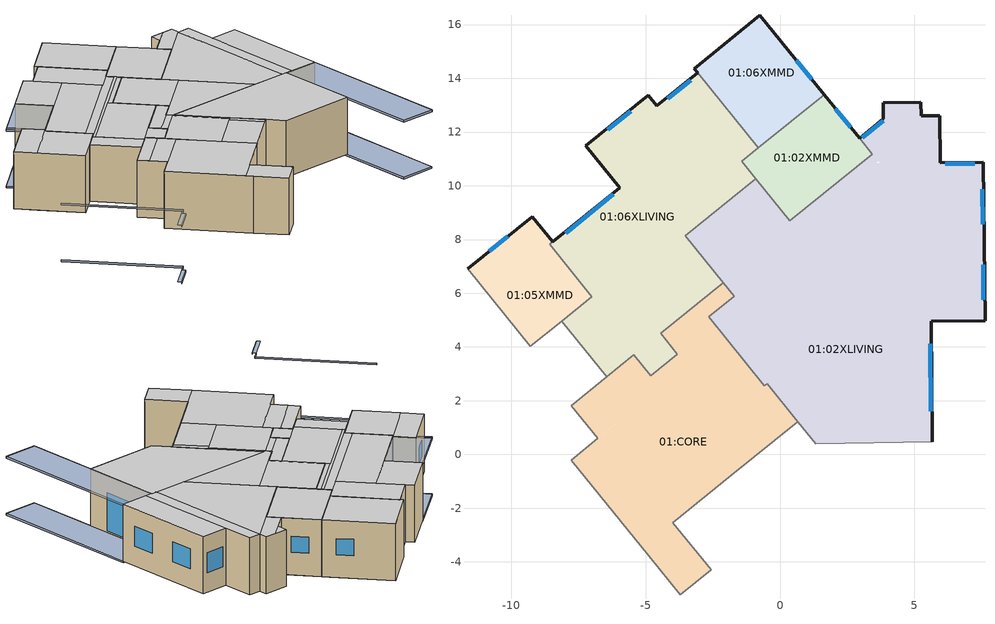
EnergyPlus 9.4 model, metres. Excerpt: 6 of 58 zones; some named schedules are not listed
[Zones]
01:06XLIVING
 floor outside (_Floor 501_2cm): -6.14,11.98 -6.33,12.21 -4.9,13.37 -4.71,13.14 z3.15; -6.74,10.87 -7.23,11.48 -6.33,12.21 -5.84,11.6 z3.15
 floor to 00:01XLIVING (_IntFloor_Reversed_Rev): -4.9,5.88 -7.3,3.94 -7.87,4.63 -5.47,6.57 z3.15; -2.12,6.39 -4.05,4.83 -5.47,6.57 -3.53,8.14 z3.15; -0.91,10.27 -1.8,9.54 -2.32,10.18 -1.43,10.91 z3.15; -0.81,11.41 -2.32,10.18 -4.59,12.98 -3.07,14.21 z3.15; -4.41,12.76 -5.84,11.6 -6.14,11.98 -4.71,13.14 z3.15; -3.64,11.82 -5.98,9.93 -6.74,10.87 -4.41,12.76 z3.15; -2.07,9.87 -7,5.88 -8.57,7.83 -3.64,11.82 z3.15; -1.8,9.54 -7.87,4.63 -8.13,4.96 -2.07,9.87 z3.15
 floor to 00:CORE (_Floor 501_2cm_Reversed_Rev): -5.44,3.7 -6.45,2.88 -7.3,3.94 -6.29,4.75 z3.15; -3.82,3.73 -4.81,2.93 -5.44,3.7 -4.45,4.51 z3.15; -4.05,4.83 -5.44,3.7 -6.29,4.75 -4.9,5.88 z3.15
 wall outside (_ExtWall 119 22cm): -3.07,14.21 -4.59,12.98 -4.9,13.37 -7.23,11.48 -5.98,9.93 -8.46,7.91 z3.15:6.3
 wall to 01:CORE (_Core_401 3 cm): -6.45,2.88 -5.44,3.7 -4.81,2.93 -3.82,3.73 -4.45,4.51 -2.12,6.39 z3.15:6.3
 wall to 01:02XLIVING (_IntPartition): -2.12,6.39 -3.53,8.14 -0.91,10.27 z3.15:6.3
 wall to 01:02XMMD (_IntPartition): -0.91,10.27 -1.43,10.91 -0.81,11.41 z3.15:6.3
 wall to 01:06XMMD (_IntPartition): -0.81,11.41 -3.07,14.21 z3.15:6.3
 wall to 01:05XMMD (_IntPartition): -8.46,7.91 -8.58,7.82 -7.01,5.88 -8.13,4.96 z3.15:6.3
 wall to 01:05XLIVING (_IntPartition): -8.13,4.96 -6.45,2.88 z3.15:6.3
 window (_5-6-6 - 1002): -3.33,13.93 -4.19,13.24 / -5.56,12.78 -6.41,12.08 z4.2:5.3
 window (_6-10-8 - 1001): -6.2,9.68 -7.98,8.24 z3.2:5.3
 ceiling to 02:11XLIVING (_IntFloor_Reversed): -5.44,3.7 -4.81,2.93 -3.82,3.73 -4.45,4.51 z6.3; -7.21,5.49 -5.63,3.55 -2.12,6.39 -3.69,8.34 z6.3; -7.26,6.19 -7.01,5.88 -1.18,10.6 -1.43,10.91 z6.3; -7.32,5.62 -7.21,5.49 -1.07,10.46 -1.18,10.6 z6.3; -4.59,12.98 -2.32,10.18 -0.81,11.41 -3.07,14.21 z6.3; -7.23,11.48 -5.98,9.93 -3.64,11.82 -4.9,13.37 z6.3; -8.58,7.82 -7.26,6.19 -2.32,10.18 -3.64,11.82 z6.3
 ceiling to 02:10XLIVING (_IntFloor_Reversed): -8.13,4.96 -6.45,2.88 -5.63,3.55 -7.32,5.62 z6.3
 ceiling to 02:07XLIVING (_IntFloor_Reversed): -3.69,8.34 -3.53,8.14 -0.91,10.27 -1.07,10.46 z6.3
01:CORE
 floor to 00:01XLIVING (_Floor 501_2cm_Rev): -6.48,2.82 -7.75,1.8 -7.77,1.81 -6.5,2.84 z3.15
 floor to 00:CORE (_IntFloor_Reversed_Rev): -1.71,5.89 -2.66,5.12 -3.07,5.62 -2.12,6.39 z3.15; 0.66,1.22 0.56,1.14 -0.58,2.55 -0.49,2.63 z3.15; -5.42,3.68 -6.48,2.82 -6.5,2.84 -5.44,3.7 z3.15; -3.05,5.6 -4.43,4.49 -4.45,4.51 -3.07,5.62 z3.15; -2.44,4.85 -3.82,3.73 -4.43,4.49 -3.05,5.6 z3.15; -2.08,4.4 -4.45,2.48 -4.81,2.93 -2.44,4.85 z3.15; -4.45,2.48 -6.78,0.6 -7.75,1.8 -5.42,3.68 z3.15; -2.57,-4.29 -3.71,-5.22 -5.13,-3.47 -3.99,-2.54 z3.15; 0.56,1.14 -5.13,-3.47 -7.77,-0.21 -2.08,4.4 z3.15
 wall to 01:03XLIVING (_Core_401 3 cm_Rev): -1.81,-0.78 0.66,1.22 z3.15:6.3
 wall to 01:02XLIVING (_Core_401 3 cm_Rev): 0.66,1.22 -0.49,2.63 -0.58,2.55 -2.66,5.12 -1.71,5.89 -2.12,6.39 z3.15:6.3
 wall to 01:05XLIVING (_Core_401 3 cm_Rev): -6.45,2.88 -7.77,1.81 -6.78,0.6 -7.77,-0.21 -4.88,-3.78 z3.15:6.3
 wall to 01:04XLIVING (_Core_401 3 cm_Rev): -4.88,-3.78 -3.71,-5.22 -2.57,-4.29 z3.15:6.3
 wall to 01:03XMMD (_Core_401 3 cm_Rev): -2.57,-4.29 -3.99,-2.54 -1.81,-0.78 z3.15:6.3
 ceiling to 02:CORE (_IntFloor_Reversed): -4.04,4 -3.82,3.73 -2.44,4.85 -2.66,5.12 z6.3; -2.95,0.63 -1.81,-0.78 0.42,1.03 -0.72,2.44 z6.3; -4.81,2.93 -2.95,0.63 -0.58,2.55 -2.44,4.85 z6.3; -7.36,1.31 -6.78,0.6 -4.45,2.48 -5.03,3.2 z6.3; -7.77,-0.21 -5.13,-3.47 -1.81,-0.78 -4.45,2.48 z6.3; -4.45,4.51 -4.04,4 -1.71,5.89 -2.12,6.39 z6.3; -7.77,1.81 -7.36,1.31 -5.03,3.2 -5.44,3.7 z6.3
 ceiling to 02:09XLIVING (_Floor 501_2cm_Reversed): -5.13,-3.47 -3.71,-5.22 -2.57,-4.29 -3.99,-2.54 z6.3
 ceiling to 02:07XLIVING (_Floor 501_2cm_Reversed): -0.72,2.44 0.42,1.03 0.66,1.22 -0.49,2.63 z6.3
01:02XLIVING
 floor outside (_Floor 501_2cm): 3.85,12.59 3.84,13.09 5.24,13.1 5.25,12.6 z3.15; 3.72,10.84 2.97,11.77 3.85,12.49 3.87,10.84 z3.15; 3.87,10.84 3.85,12.59 5.95,12.61 5.97,10.86 z3.15; 5.63,4.96 5.57,10.86 7.57,10.88 7.63,4.98 z3.15; 3.21,0.43 -0.79,5.37 1.69,7.38 5.65,2.48 5.67,0.48 z3.15; 5.65,2.48 0.74,8.55 3.57,10.84 5.57,10.86 z3.15
 floor to 00:01XLIVING (_IntFloor_Reversed_Rev): -1.91,6.56 -2.12,6.39 -3.53,8.14 -3.33,8.31 z3.15; 1.69,7.38 -0.89,5.29 -1.84,6.46 0.74,8.55 z3.15; 3.66,10.91 0.59,8.42 0.37,8.69 3.44,11.18 z3.15; 0.59,8.42 -1.84,6.46 -3.33,8.31 -0.91,10.27 z3.15
 floor to 00:CORE (_Floor 501_2cm_Reversed_Rev): -0.49,2.63 -0.58,2.55 -2.66,5.12 -2.56,5.2 z3.15; -1.5,6.05 -1.71,5.89 -2.12,6.39 -1.91,6.56 z3.15; 3.21,0.43 3.05,0.43 -0.89,5.29 -0.79,5.37 z3.15; 3.05,0.43 1.33,0.39 -2.56,5.2 -1.5,6.05 z3.15
 wall outside (_ExtWall 119 22cm): 5.67,0.48 5.63,4.96 7.63,4.98 7.57,10.88 5.97,10.86 5.95,12.61 5.25,12.6 5.24,13.1 3.84,13.09 3.85,12.49 2.96,11.77 z3.15:6.3
 wall to 01:03XLIVING (_IntPartition_Rev): 0.66,1.22 1.33,0.39 5.67,0.48 z3.15:6.3
 wall to 01:02XMMD (_IntPartition): 2.96,11.77 3.44,11.18 0.37,8.69 -0.91,10.27 z3.15:6.3
 window (_6-10-8 - 1001): 5.61,1.62 5.58,4.11 z3.2:5.3
 window (_5-6-6 - 1002): 7.57,5.77 7.55,7.07 / 7.54,8.58 7.53,9.88 / 7.25,10.82 6.15,10.81 / 3.84,12.41 3.07,11.79 z4.2:5.3
 ceiling to 02:07XLIVING (_IntFloor_Reversed): -2.46,4.88 -0.58,2.55 -0.49,2.63 -2.3,4.88 z6.3; -2.3,4.88 1.33,0.39 5.67,0.48 5.63,4.96 z6.3; 5.97,10.86 6.03,4.96 7.63,4.98 7.57,10.88 z6.3; 5.25,12.6 5.33,4.95 6.03,4.96 5.95,12.61 z6.3; 3.84,13.09 3.85,12.49 4.6,13.1 z6.3; 2.96,11.77 3.44,11.18 5.25,12.64 5.24,13.1 4.6,13.1 z6.3; 0.37,8.69 3.41,4.93 5.33,4.95 5.25,12.64 z6.3; -3.53,8.14 -1.71,5.89 0.92,8.01 -0.91,10.27 z6.3; -2.66,5.12 -2.46,4.88 3.41,4.93 0.92,8.01 z6.3
01:05XMMD
 floor to 00:01XLIVING (_IntFloor_Reversed_Rev): -8.46,7.91 -8.57,7.83 -9.33,8.77 -9.22,8.85 z3.15
 floor to 00:01XMMD (_IntFloor_Reversed_Rev): -7.01,5.88 -9.29,4.03 -10.86,5.97 -8.58,7.82 z3.15; -8.57,7.83 -10.86,5.97 -11.62,6.91 -9.33,8.77 z3.15
 wall outside (_ExtWall 215 MMD_5.5cm): -8.46,7.91 -9.22,8.85 -11.63,6.9 z3.15:6.3
 wall to 01:05XLIVING (_IntPartition_Rev): -11.63,6.9 -9.3,4.02 -8.13,4.96 z3.15:6.3
 window (_4mm - 1003): -10.13,8.12 -10.83,7.56 z4.4:5.3
 ceiling to 02:10XMMD (_IntFloor_Reversed): -10.87,5.96 -9.3,4.02 -7.01,5.88 -8.58,7.82 z6.3; -11.63,6.9 -10.87,5.96 -8.46,7.91 -9.22,8.85 z6.3
01:02XMMD
 floor to 00:01XLIVING (_IntFloor_Reversed_Rev): 3.44,11.18 0.37,8.69 -1.43,10.91 1.64,13.39 z3.15
 wall outside (_ExtWall 215 MMD_5.5cm): 2.96,11.77 1.64,13.39 z3.15:6.3
 wall to 01:06XMMD (_IntPartition): 1.64,13.39 -0.81,11.41 z3.15:6.3
 window (_4mm - 1003): 2.63,12.17 2.06,12.87 z4.4:5.3
 ceiling to 02:07XMMD (_IntFloor_Reversed): -1.43,10.91 0.37,8.69 3.44,11.18 1.64,13.39 z6.3
01:06XMMD
 floor outside (_Floor 501_2cm): -0.62,12.07 -2.76,14.72 -0.75,16.35 1.39,13.7 z3.15
 floor to 00:01XLIVING (_IntFloor_Reversed_Rev): 1.64,13.39 -0.37,11.76 -0.62,12.07 1.39,13.7 z3.15; -0.37,11.76 -0.81,11.41 -3.2,14.36 -2.76,14.72 z3.15
 wall outside (_ExtWall 215 MMD_5.5cm): 1.64,13.39 -0.75,16.35 -3.2,14.36 -3.07,14.21 z3.15:6.3
 window (_4mm - 1003): 1.17,13.97 0.61,14.67 z4.4:5.3
 ceiling to 02:11XMMD (_IntFloor_Reversed): -3.2,14.36 -0.81,11.41 1.64,13.39 -0.75,16.35 z6.3
shading: -11.92,-5.94 -10.75,-4.99 / -10.88,-4.84 -10.49,-4.52 / -10.49,-4.52 -14.45,0.37 / 5.63,4.96 5.71,-3.69 / 5.71,-3.69 7.71,-3.67 / 7.71,-3.67 7.63,4.98 / 7.63,4.98 5.63,4.96 / -7.23,11.48 -9.88,9.34 / -9.88,9.34 -9.38,8.73 / -9.38,8.73 -6.74,10.87 / -6.74,10.87 -7.23,11.48 z3.05:3.15; -11.92,-5.94 -10.75,-4.99 / -9.22,8.85 -8.46,7.91 / -8.46,7.91 -5.98,9.93 / -5.98,9.93 -7.23,11.48 / -7.23,11.48 -9.88,9.34 / -9.88,9.34 -9.38,8.73 / -10.88,-4.84 -10.49,-4.52 / -10.49,-4.52 -14.45,0.37 / 5.63,4.96 5.71,-3.69 / 5.71,-3.69 7.71,-3.67 / 7.71,-3.67 7.63,4.98 / 7.63,4.98 5.63,4.96 z6.2:6.3; 5.71,-3.69 5.63,4.96 7.63,4.98 7.71,-3.67 z3.05; 5.63,4.96 5.71,-3.69 7.71,-3.67 7.63,4.98 z3.15; 5.63,4.96 5.71,-3.69 7.71,-3.67 7.63,4.98 z6.3; 5.71,-3.69 5.63,4.96 7.63,4.98 7.71,-3.67 z6.2; -9.72,9.47 -8.46,7.91 -5.98,9.93 -7.23,11.48 z6.3; -8.46,7.91 -9.22,8.85 -6.74,10.87 -5.98,9.93 z6.2; -9.38,8.73 -9.88,9.34 -7.23,11.48 -6.74,10.87 z3.05; -9.88,9.34 -9.38,8.73 -6.74,10.87 -7.23,11.48 z3.15; -9.38,8.73 -9.88,9.34 -7.23,11.48 -6.74,10.87 z6.2; -12.04,-5.78 -11.92,-5.94 -10.75,-4.99 -10.88,-4.84 z6.3; -12.04,-5.78 -11.92,-5.94 -10.75,-4.99 -10.88,-4.84 z3.15; -9.88,9.34 -9.38,8.73 -9.22,8.85 -9.72,9.47 z6.3
[Building]
HaAtsmon 25: North Axis {deg}=0; Terrain=City; Loads Convergence Tolerance Value {W}=0.04; Temperature Convergence Tolerance Value {deltaC}=0.4; Solar Distribution=FullExterior; Maximum Number of Warmup Days=25; Minimum Number of Warmup Days=6
[Site:Location]
1 (01-01:31-12)  (01-01:31-12): Latitude {deg}=32; Longitude {deg}=34.9; Time Zone {hr}=2; Elevation {m}=49
[Site:GroundTemperature:BuildingSurface]
18, 18, 18, 18, 18, 18, 18, 18, 18, 18, 18, 18
[Site:GroundTemperature:FCfactorMethod]
January Ground Temperature {C}=15.26; February Ground Temperature {C}=16.44; March Ground Temperature {C}=18.73; April Ground Temperature {C}=20.9; May Ground Temperature {C}=25; June Ground Temperature {C}=27.17; July Ground Temperature {C}=27.76; August Ground Temperature {C}=26.66; September Ground Temperature {C}=24.13; October Ground Temperature {C}=20.98; November Ground Temperature {C}=17.87; December Ground Temperature {C}=15.82
[Site:GroundTemperature:Shallow]
18, 18, 18, 18, 18, 18, 18, 18, 18, 18, 18, 18
[Site:GroundTemperature:Deep]
18, 18, 18, 18, 18, 18, 18, 18, 18, 18, 18, 18
[Site:GroundReflectance]
0.2, 0.2, 0.2, 0.2, 0.2, 0.2, 0.2, 0.2, 0.2, 0.2, 0.2, 0.2
[Site:GroundReflectance:SnowModifier]
2, 2
[Material] Thermal Absorptance=0.9; Solar Absorptance=0.4; Visible Absorptance=0.4
Name | Roughness | Thickness {m} | Conductivity {W/m-K} | Density {kg/m3} | Specific Heat {J/kg-K}
_1045_IntTiah_Cement Lime Plaster_2.1_.015 | Smooth | 0.015 | 0.8 | 1600 | 1000
_1045_RegularConcrete_1.1.1_.2 | MediumRough | 0.2 | 2 | 2400 | 1000
_1045 Expanded Polystyrene EPS 30_14.1_.02 | Rough | 0.02 | 0.035 | 30 | 1300
_1045 Sand and gravel_10.1_.06 | Rough | 0.06 | 2 | 1950 | 1045
_1045_Cemented Plaster_2.2_.02 | Rough | 0.02 | 1 | 1800 | 1000
_1045 Ceramic porcelain_12.1_.01 | Smooth | 0.01 | 1.3 | 2300 | 840
_1045 Ceramic porcelain_12.1_.02 | Smooth | 0.02 | 1.3 | 2300 | 840
_1045 Sand and gravel_10.1_.08 | Rough | 0.08 | 2 | 1950 | 1045
_1045_IntTiah_Cement Lime Plaster_2.1_.02 | Smooth | 0.02 | 0.8 | 1600 | 1000
_1045 Thermal Plaster 200_2_.03 | Smooth | 0.03 | 0.072 | 200 | 800
_Block Pumice 22sm_.22 | MediumRough | 0.22 | 0.195 | 795 | 970
_1045 Plaster_.01 | Smooth | 0.01 | 0.8 | 1800 | 860
_1045 Light Concrete Cement Regular Aggregates 2000_1.2.2.1_.1 | MediumRough | 0.1 | 1.3 | 2000 | 1000
_1045_RegularConcrete_1.1.1_.3 | MediumRough | 0.3 | 2 | 2400 | 1000
_1045 Thermal Plaster 400_.055 | Smooth | 0.055 | 0.121 | 400 | 860
[WindowMaterial:SimpleGlazingSystem]
Name | U-Factor {W/m2-K} | Solar Heat Gain Coefficient | Visible Transmittance
Simple _6-10-8 - 1001 | 2.763 | 0.705 | 0.789
Simple _5-6-6 - 1002 | 3.122 | 0.714 | 0.79
Simple _4mm - 1003 | 5.871 | 0.847 | 0.892
[WindowMaterial:Shade]
30003: Solar Transmittance=0.15; Solar Reflectance=0.6; Visible Transmittance=0.15; Visible Reflectance=0.6; Infrared Hemispherical Emissivity=0.9; Infrared Transmittance=0.05; Thickness {m}=0.001; Conductivity {W/m-K}=160; Shade to Glass Distance {m}=0.1; Top Opening Multiplier=0; Bottom Opening Multiplier=0; Left-Side Opening Multiplier=0; Right-Side Opening Multiplier=0; Airflow Permeability=0
[Construction]
_Floor 501_2cm; _Floor 501_2cm_Reversed_Rev: _1045_IntTiah_Cement Lime Plaster_2.1_.015, _1045_RegularConcrete_1.1.1_.2, _1045 Expanded Polystyrene EPS 30_14.1_.02, _1045 Sand and gravel_10.1_.06, _1045_Cemented Plaster_2.2_.02, _1045 Ceramic porcelain_12.1_.01
_Floor 501_2cm_Rev; _Floor 501_2cm_Reversed: _1045 Ceramic porcelain_12.1_.01, _1045_Cemented Plaster_2.2_.02, _1045 Sand and gravel_10.1_.06, _1045 Expanded Polystyrene EPS 30_14.1_.02, _1045_RegularConcrete_1.1.1_.2, _1045_IntTiah_Cement Lime Plaster_2.1_.015
_IntFloor_Reversed: _1045 Ceramic porcelain_12.1_.02, _1045_Cemented Plaster_2.2_.02, _1045 Sand and gravel_10.1_.08, _1045_RegularConcrete_1.1.1_.2, _1045_IntTiah_Cement Lime Plaster_2.1_.02
_IntFloor_Reversed_Rev: _1045_IntTiah_Cement Lime Plaster_2.1_.02, _1045_RegularConcrete_1.1.1_.2, _1045 Sand and gravel_10.1_.08, _1045_Cemented Plaster_2.2_.02, _1045 Ceramic porcelain_12.1_.02
_Core_401 3 cm: _1045_RegularConcrete_1.1.1_.2, _1045 Thermal Plaster 200_2_.03
_Core_401 3 cm_Rev: _1045 Thermal Plaster 200_2_.03, _1045_RegularConcrete_1.1.1_.2
_ExtWall 119 22cm: _Block Pumice 22sm_.22, _1045 Plaster_.01
_IntPartition; _IntPartition_Rev: _1045_IntTiah_Cement Lime Plaster_2.1_.015, _1045 Light Concrete Cement Regular Aggregates 2000_1.2.2.1_.1, _1045_IntTiah_Cement Lime Plaster_2.1_.015
_ExtWall 215 MMD_5.5cm: _1045_RegularConcrete_1.1.1_.3, _1045 Thermal Plaster 400_.055
_6-10-8 - 1001: Simple _6-10-8 - 1001
_6-10-8 - 2001: 30003, Simple _6-10-8 - 1001
_5-6-6 - 1002: Simple _5-6-6 - 1002
_5-6-6 - 2002: 30003, Simple _5-6-6 - 1002
_4mm - 1003: Simple _4mm - 1003
[Zone] Type=1; Multiplier=1; Zone Inside Convection Algorithm=TARP
Name | Volume {m3} | Floor Area {m2} | Part of Total Floor Area
01:06XLIVING | 147.987 | 46.98 | Yes
01:CORE | 136.4029 | 43.3025 | No
01:02XLIVING | 274.2001 | 87.0477 | Yes
01:05XMMD | 35.0465 | 11.1259 | Yes
01:02XMMD | 35.4674 | 11.2595 | Yes
01:06XMMD | 37.7055 | 11.97 | Yes
[WindowShadingControl] Shading Type=ExteriorShade; Shading Control Type=OnIfScheduleAllows; Schedule=0_(2023) Baseline Residential Shading Schedule - Zones A/B; Shading Control Is Scheduled=Yes; Glare Control Is Active=No; Type of Slat Angle Control for Blinds=FixedSlatAngle; Setpoint 2 {W/m2 or deg C}=0; Multiple Surface Control Type=Group
Name | Zone | Construction with Shading | Fenestration Surface 1 | Fenestration Surface 2 | Fenestration Surface 3 | Fenestration Surface 4
21001 | 01:06XLIVING | _6-10-8 - 2001 | 01:06XLIVING_Wall_12_0_0_0_0_0_Win
61001 | 01:02XLIVING | _6-10-8 - 2001 | 01:02XLIVING_Wall_6_0_0_0_0_0_Win
21002 | 01:06XLIVING | _5-6-6 - 2002 | 01:06XLIVING_Wall_8_0_0_0_0_0_Win | 01:06XLIVING_Wall_10_0_0_0_0_0_Win
61002 | 01:02XLIVING | _5-6-6 - 2002 | 01:02XLIVING_Wall_8_0_0_0_0_1_Win | 01:02XLIVING_Wall_8_0_0_1_0_0_Win | 01:02XLIVING_Wall_9_0_0_0_0_0_Win | 01:02XLIVING_Wall_15_0_0_0_0_0_Win
[People] Number of People Schedule=0_Baseline Residential Occupancy Schedule; Number of People Calculation Method=People/Area; People per Zone Floor Area {person/m2}=0.04; Fraction Radiant=0.3; Sensible Heat Fraction=AutoCalculate; Carbon Dioxide Generation Rate {m3/s-W}=3.82e-08; Enable ASHRAE 55 Comfort Warnings=No; Mean Radiant Temperature Calculation Type=ZoneAveraged; Work Efficiency Schedule=Work efficiency; Clothing Insulation Calculation Method=ClothingInsulationSchedule; Air Velocity Schedule=Default Air Velocity for Comfort Calculations
Name | Zone or ZoneList | Activity Level Schedule | Clothing Insulation Schedule
People 01:06XLIVING | 01:06XLIVING | Activity Schedule 16776 | Clothing Schedule 16776
People 01:02XLIVING | 01:02XLIVING | Activity Schedule 16894 | Clothing Schedule 16894
People 01:05XMMD | 01:05XMMD | Activity Schedule 16919 | Clothing Schedule 16919
People 01:02XMMD | 01:02XMMD | Activity Schedule 16929 | Clothing Schedule 16929
People 01:06XMMD | 01:06XMMD | Activity Schedule 16939 | Clothing Schedule 16939
[Lights] Schedule=0_Baseline Residential Lighting Schedule; Design Level Calculation Method=Watts/Area; Watts per Zone Floor Area {W/m2}=2; Return Air Fraction=0; Fraction Radiant=0.28; Fraction Visible=0.22; Fraction Replaceable=1
Name | Zone or ZoneList
01:06XLIVING General lighting | 01:06XLIVING
01:02XLIVING General lighting | 01:02XLIVING
01:05XMMD General lighting | 01:05XMMD
01:02XMMD General lighting | 01:02XMMD
01:06XMMD General lighting | 01:06XMMD
[OtherEquipment] Fuel Type=Electricity; Schedule=0_(2023) Baseline Residential Equipment Schedule; Design Level Calculation Method=Watts/Area; Power per Zone Floor Area {W/m2}=9; Fraction Latent=0; Fraction Radiant=0.2; Fraction Lost=0; Carbon Dioxide Generation Rate {m3/s-W}=0
Name | Zone or ZoneList
01:06XLIVING Miscellaneous gain | 01:06XLIVING
01:02XLIVING Miscellaneous gain | 01:02XLIVING
01:05XMMD Miscellaneous gain | 01:05XMMD
01:02XMMD Miscellaneous gain | 01:02XMMD
01:06XMMD Miscellaneous gain | 01:06XMMD
[ZoneInfiltration:DesignFlowRate] Schedule=On 24/7; Design Flow Rate Calculation Method=Flow/zone; Constant Term Coefficient=1; Temperature Term Coefficient=0; Velocity Term Coefficient=0; Velocity Squared Term Coefficient=0
Name | Zone or ZoneList | Design Flow Rate {m3/s}
01:06XLIVING Infiltration | 01:06XLIVING | 0.028775
01:CORE Infiltration | 01:CORE | 0.026523
01:02XLIVING Infiltration | 01:02XLIVING | 0.053317
01:05XMMD Infiltration | 01:05XMMD | 0.006815
01:02XMMD Infiltration | 01:02XMMD | 0.006896
01:06XMMD Infiltration | 01:06XMMD | 0.007332
[ZoneControl:Thermostat] Control Type Schedule=Zone Control Type Sched
Name | Zone or ZoneList | Control 1
01:06XLIVING Thermostat | 01:06XLIVING | Dual Setpoint - Zone 01:06XLIVING
01:02XLIVING Thermostat | 01:02XLIVING | Dual Setpoint - Zone 01:02XLIVING
01:05XMMD Thermostat | 01:05XMMD | Dual Setpoint - Zone 01:05XMMD
01:02XMMD Thermostat | 01:02XMMD | Dual Setpoint - Zone 01:02XMMD
01:06XMMD Thermostat | 01:06XMMD | Dual Setpoint - Zone 01:06XMMD
[ThermostatSetpoint:DualSetpoint]
Name | Heating Setpoint Temperature Schedule | Cooling Setpoint Temperature Schedule
Dual Setpoint - Zone 01:06XLIVING | 01:06XLIVING Heating Setpoint Schedule | 01:06XLIVING Cooling SP Sch
Dual Setpoint - Zone 01:02XLIVING | 01:02XLIVING Heating Setpoint Schedule | 01:02XLIVING Cooling SP Sch
Dual Setpoint - Zone 01:05XMMD | 01:05XMMD Heating Setpoint Schedule | 01:05XMMD Cooling SP Sch
[ZoneHVAC:IdealLoadsAirSystem] Maximum Heating Supply Air Temperature {C}=50; Minimum Cooling Supply Air Temperature {C}=13; Maximum Heating Supply Air Humidity Ratio {kgWater/kgDryAir}=0.016; Minimum Cooling Supply Air Humidity Ratio {kgWater/kgDryAir}=0.008; Heating Limit=NoLimit; Cooling Limit=NoLimit; Dehumidification Control Type=None; Humidification Control Type=None; Outdoor Air Economizer Type=NoEconomizer; Heat Recovery Type=None
Name | Heating Availability Schedule | Cooling Availability Schedule
04:18XLIVING Ideal Loads Air | 04:18XLIVING Heating Availability Sch | 04:18XLIVING Cooling Availability Sch
04:18XMMD Ideal Loads Air | 04:18XMMD Heating Availability Sch | 04:18XMMD Cooling Availability Sch
04:16XLIVING Ideal Loads Air | 04:16XLIVING Heating Availability Sch | 04:16XLIVING Cooling Availability Sch
04:19XMMD Ideal Loads Air | 04:19XMMD Heating Availability Sch | 04:19XMMD Cooling Availability Sch
04:16XMMD Ideal Loads Air | 04:16XMMD Heating Availability Sch | 04:16XMMD Cooling Availability Sch
04:20XMMD Ideal Loads Air | 04:20XMMD Heating Availability Sch | 04:20XMMD Cooling Availability Sch
05:23XLIVING Ideal Loads Air | 05:23XLIVING Heating Availability Sch | 05:23XLIVING Cooling Availability Sch
05:23XMMD Ideal Loads Air | 05:23XMMD Heating Availability Sch | 05:23XMMD Cooling Availability Sch
05:22XLIVING Ideal Loads Air | 05:22XLIVING Heating Availability Sch | 05:22XLIVING Cooling Availability Sch
05:24XMMD Ideal Loads Air | 05:24XMMD Heating Availability Sch | 05:24XMMD Cooling Availability Sch
05:24XLIVING Ideal Loads Air | 05:24XLIVING Heating Availability Sch | 05:24XLIVING Cooling Availability Sch
05:22XMMD Ideal Loads Air | 05:22XMMD Heating Availability Sch | 05:22XMMD Cooling Availability Sch
05:25XLIVING Ideal Loads Air | 05:25XLIVING Heating Availability Sch | 05:25XLIVING Cooling Availability Sch
05:21XMMD Ideal Loads Air | 05:21XMMD Heating Availability Sch | 05:21XMMD Cooling Availability Sch
05:21XLIVING Ideal Loads Air | 05:21XLIVING Heating Availability Sch | 05:21XLIVING Cooling Availability Sch
05:25XMMD Ideal Loads Air | 05:25XMMD Heating Availability Sch | 05:25XMMD Cooling Availability Sch
[Zone equipment]
01:06XLIVING: 01:06XLIVING Ideal Loads Air
01:02XLIVING: 01:02XLIVING Ideal Loads Air
01:05XMMD: 01:05XMMD Ideal Loads Air
01:02XMMD: 01:02XMMD Ideal Loads Air
01:06XMMD: 01:06XMMD Ideal Loads Air
